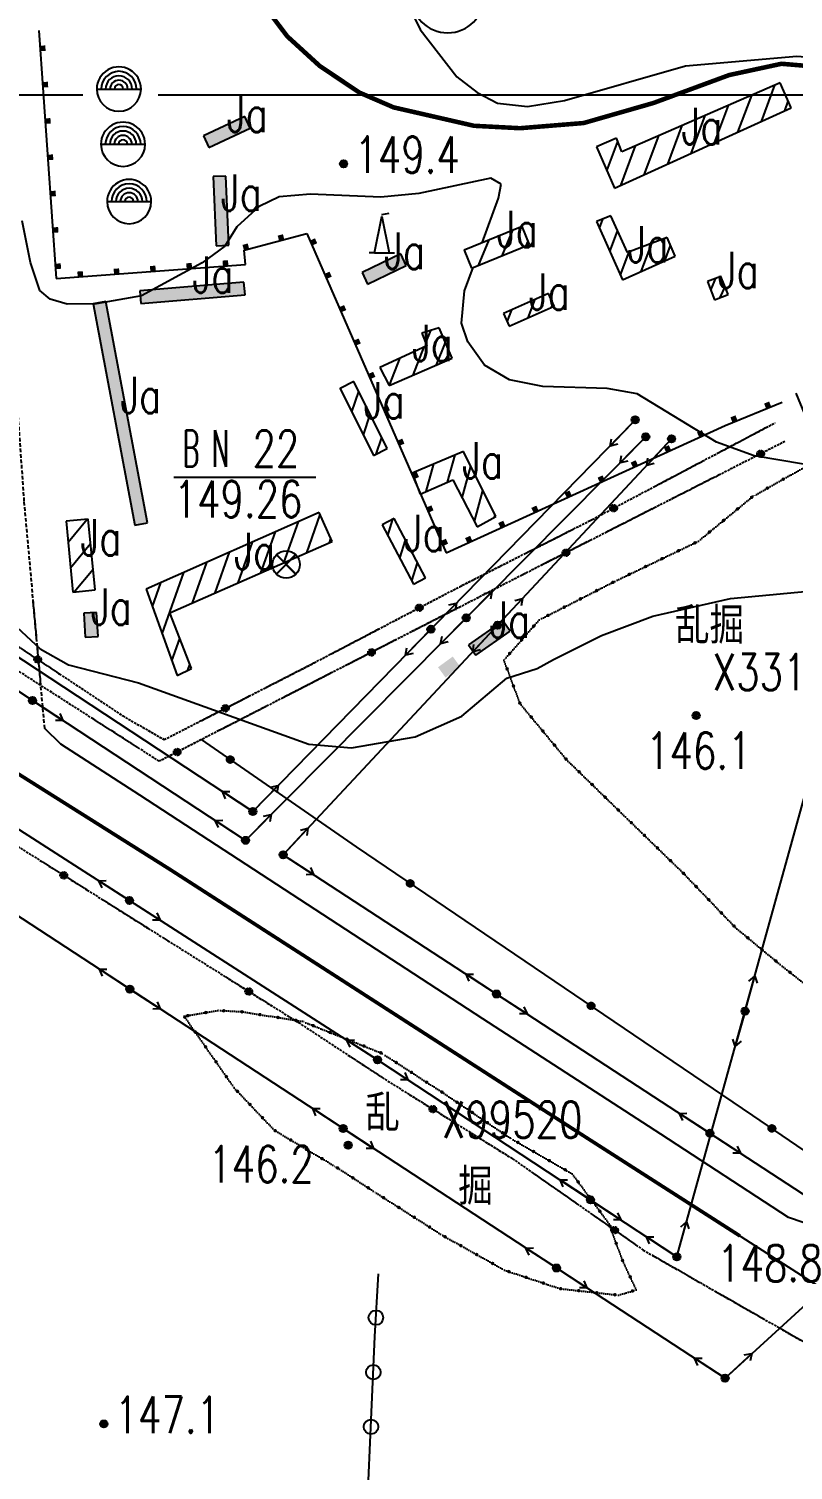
# Model space of a CAD drawing. Extents: x 408766 to 414302, y 5156573 to 5161925.
# Drawn here: x 410408 to 410828, y 5157245 to 5158036 of the extents above; entities that cross this region are included whole.
import ezdxf

# ---------------------------------------------------------------- set-up
doc = ezdxf.new("R2010")
doc.units = 0
doc.header["$LTSCALE"] = 1000
for name, pattern in [('0001', [0.5, 0.5, 0]), ('0004', [0.5, 0.5, 0]), ('4222', [0.5, 0.5, 0]), ('4350', [0.003, 0.002, -0.001]), ('5130', [1, 1, 0]), ('5310', [1, 1, 0]), ('5320', [0.0018, 0.0013, -0.0005]), ('5400', [1, 1, 0]), ('8111', [1, 1, 0]), ('8112', [1, 1, 0]), ('9315', [1, 1, 0]), ('9995', [0.001, 0, -0.001])]:
    doc.linetypes.add(name, pattern=pattern)
doc.layers.get('0').update_dxf_attribs({"linetype": 'CONTINUOUS'})
for name, color, linetype in [('0001', 1, 'CONTINUOUS'), ('0001ADD', 1, 'CONTINUOUS'), ('0001BAK', 1, 'CONTINUOUS'), ('0002', 2, 'CONTINUOUS'), ('0002ADD', 2, 'CONTINUOUS'), ('0003ADD', 3, 'CONTINUOUS'), ('0003BAK', 3, 'CONTINUOUS'), ('0005ADD', 5, 'CONTINUOUS'), ('0005BAK', 5, 'CONTINUOUS'), ('0006', 6, 'CONTINUOUS'), ('0007', 7, 'CONTINUOUS'), ('0010', 10, 'CONTINUOUS'), ('0010ADD', 10, 'CONTINUOUS'), ('0012', 12, 'CONTINUOUS'), ('0013', 13, 'CONTINUOUS'), ('0014', 151, 'CONTINUOUS'), ('0015', 15, 'CONTINUOUS'), ('0017', 85, 'CONTINUOUS')]:
    doc.layers.add(name, color=color, linetype=linetype)
doc.styles.add('CADSLDXJ', font='romanc', dxfattribs={"bigfont": 'cadsldxj'})
doc.styles.add('SIMPLEX', font='simplex.shx', dxfattribs={"width": 0.75, "height": 20})
doc.styles.add('XDX', font='simplex.shx', dxfattribs={"height": 20, "bigfont": 'xdx.shx'})

# ---------------------------------------------------------------- blocks, each defined once
blk = doc.blocks.new('8140')
for radius in [0.0002, 0.0001408438795997714, 8.315594389635764e-05, 3.012139848380626e-05]:
    blk.add_circle((0, 0), radius)
at = {"flags": 1}
blk.add_attdef('8140', (0, 0), '', height=1e-07, dxfattribs=at)
blk = doc.blocks.new('1740')
for p, q in [((0.0005231789321881345, 0.0005373210678118655), (-0.0005373210678118655, -0.0005231789321881345)), ((-0.0005373210678118655, 0.0005231789321881345), (0.0005231789321881345, -0.0005373210678118655)), ((0.00053025, 0.00053025), (-0.00053025, -0.00053025)), ((-0.00053025, 0.00053025), (0.00053025, -0.00053025)), ((0.00053025, 0.00053025), (-0.00053025, -0.00053025)), ((-0.0005231789321881345, 0.0005373210678118655), (0.0005373210678118655, -0.0005231789321881345)), ((0.0005373210678118655, 0.0005231789321881345), (-0.0005231789321881345, -0.0005373210678118655))]:
    blk.add_line(p, q)
blk.add_circle((0, 0), 0.00075)
at = {"color": 0, "flags": 1}
blk.add_attdef('1740', (0, 0), '', height=1e-08, dxfattribs=at)
blk = doc.blocks.new('3241')
blk.add_lwpolyline([(-0.001, 0), (0.001, 0)])
for radius, start, end in [(0.001, 359.9998770684631, 180.0000695068902), (0.0008, 0, 180), (0.0006, 0, 180), (0.0004, 0, 180), (0.0002, 0, 180), (0.001, 180.0000915167294, 359.9998163741554)]:
    blk.add_arc((0, 0), radius, start, end)
at = {"flags": 1}
blk.add_attdef('3241', (0, 0), '', height=1e-11, dxfattribs=at)
blk = doc.blocks.new('5131')
for points in [[(-0.00163791951807736, -0.0002329556220974419), (-0.002, 2.449212707644754e-19), (-0.001658335508446954, 0.000229056233596203)], [(0, 0), (-0.002, 2.449212707644754e-19)]]:
    blk.add_lwpolyline(points)
at = {"flags": 1}
blk.add_attdef('5131', (0, 0), '', height=1e-10, dxfattribs=at)
blk = doc.blocks.new('5130')
blk.add_hatch(color=256).paths.add_polyline_path([(0.0002, 0, 1), (-0.0002, 0, 1)])
for points in [[(0, 0), (0.002, 0)], [(0.00163791951807736, 0.0002329556220974421), (0.002, 0), (0.001658335508446954, -0.0002290562335962028)]]:
    blk.add_lwpolyline(points)
blk.add_circle((0, 0), 0.0002)
at = {"flags": 1}
blk.add_attdef('5130', (0, 0), '', height=1e-06, dxfattribs=at)
blk = doc.blocks.new('9315')
blk.add_circle((0, 0), 0.0004)
at = {"flags": 1}
blk.add_attdef('9315', (0, 0), '', height=1e-08, dxfattribs=at)
blk = doc.blocks.new('2111')
h = blk.add_hatch(color=256)
h.paths.add_polyline_path([(0.0005, 0.0003499999999999999), (-0.0005, 0.00035), (-0.0005, -0.00035), (0.0005, -0.00035)])
h.paths.add_polyline_path([(-1.071428571428571e-09, -2.5e-09), (3.392857142857143e-08, -2.5e-09), (3.392857142857143e-08, 1.25e-08), (-1.071428571428571e-09, 1.25e-08)], flags=24)
blk.add_line((0.0005, -0.00035), (0.0005, -0.00035))
at = {"style": 'CADSLDXJ', "flags": 1}
blk.add_attdef('2111', (0, 0), '', height=1e-08, dxfattribs=at)
blk = doc.blocks.new('3282')
for points in [[(-0.0004, 0), (0, 0.002), (0.0004, 0)], [(0, 0.0021), (0.0004019028391060703, 0.002171328511261677)], [(-0.0004, 0), (-0.0007, 0)], [(-0.0004, 0), (0.0004, 0)], [(0.0004, 0), (0.0007, 0)]]:
    blk.add_lwpolyline(points)
at = {"flags": 1}
blk.add_attdef('3282', (0, 0), '', height=1e-06, dxfattribs=at)
blk = doc.blocks.new('9100')
blk.add_hatch(color=256).paths.add_polyline_path([(0.0001, 0, 1), (-0.0001, 0, 1)])

msp = doc.modelspace()

# ---------------------------------------------------------------- hatches: boundary and pattern name
at = {"layer": '0001ADD', "linetype": '0001'}
h = msp.add_hatch(dxfattribs=at)
h.set_pattern_fill('U', color=256, scale=10, angle=69.49377691296871, style=0, pattern_type=0)
h.set_pattern_definition([(69.49377691296871, (0, 0), (-9.366341465237843, 3.503091143057259), [])])
h.paths.add_polyline_path([(410729.98512479, 5157948.628676647), (410827.083213618, 5157992.866088422), (410820.9506922977, 5158006.477601599), (410734.0734793756, 5157968.705656769), (410731.0072081573, 5157976.191980543), (410720.1049785335, 5157971.427961825)])
for points in [[(410507.1478285588, 5157971.0891127), (410529.761056169, 5157981.697770403), (410526.7880586838, 5157988.03506367), (410504.1748310736, 5157977.426405967)], [(410518.1118228222, 5157917.36134702), (410516.3986934395, 5157955.347215177), (410509.4057993619, 5157955.031886111), (410511.1189287446, 5157917.046017954)], [(410594.2991709, 5157896.020982124), (410615.5418992274, 5157906.287425452), (410612.4959690112, 5157912.589989146), (410591.2532406838, 5157902.323545818)], [(410469.7752804425, 5157885.351749935), (410526.9935991097, 5157890.142763278), (410526.4095620735, 5157897.118356495), (410469.1912434063, 5157892.327343153)], [(410473.3483806792, 5157764.895134977), (410450.5148908619, 5157886.528122438), (410443.6350572866, 5157885.236654291), (410466.4685471039, 5157763.60366683)], [(410446.2243494648, 5157702.431230691), (410445.4563352063, 5157715.727766224), (410438.4679804707, 5157715.32415987), (410439.2359947292, 5157702.027624337)], [(410653.8309290144, 5157692.170900496), (410672.6722481549, 5157705.433662484), (410668.64300646, 5157711.157752925), (410649.8016873195, 5157697.894990936)]]:
    msp.add_hatch(color=256, dxfattribs=at).paths.add_polyline_path(points)
h = msp.add_hatch(dxfattribs=at)
h.set_pattern_fill('U', color=256, scale=10, angle=69.06192093745098, style=0, pattern_type=0)
h.set_pattern_definition([(69.06192093745098, (0, 0), (-9.339671781552127, 3.573587974694189), [])])
h.paths.add_polyline_path([(410734.3647973132, 5157898.392272317), (410763.3238823647, 5157911.323206203), (410758.894840362, 5157921.531835034), (410737.0903599982, 5157913.36493197), (410727.8915885758, 5157933.44191209), (410720.055609054, 5157930.379317389)])
h = msp.add_hatch(dxfattribs=at)
h.set_pattern_fill('U', color=256, scale=10, angle=67.12630919859134, style=0, pattern_type=0)
h.set_pattern_definition([(67.12630919859134, (0, 0), (-9.213639872120384, 3.887009172470973), [])])
h.paths.add_polyline_path([(410651.4041593721, 5157904.762785968), (410683.3317269082, 5157917.744307541), (410679.2902825304, 5157927.684269308), (410647.3627149944, 5157914.702747735)])
h = msp.add_hatch(dxfattribs=at)
h.set_pattern_fill('U', color=256, scale=10, angle=68.8766841310118, style=0, pattern_type=0)
h.set_pattern_definition([(68.8766841310118, (0, 0), (-9.328069609548535, 3.603764331836509), [])])
h.paths.add_polyline_path([(410672.0299381355, 5157872.87336944), (410696.8938903282, 5157883.879453393), (410693.7752455677, 5157890.924934787), (410668.911293375, 5157879.918850834)])
h = msp.add_hatch(dxfattribs=at)
h.set_pattern_fill('U', color=256, scale=10, angle=68.3091214707369, style=0, pattern_type=0)
h.set_pattern_definition([(68.3091214707369, (0, 0), (-9.291914233313056, 3.695988349650773), [])])
h.paths.add_polyline_path([(410606.1164462988, 5157840.409548445), (410640.8673441373, 5157855.382208098), (410633.7127605658, 5157872.056303872), (410624.1733017264, 5157868.993721275), (410626.8988432953, 5157862.187964686), (410601.006029462, 5157850.277887629)])
h = msp.add_hatch(dxfattribs=at)
h.set_pattern_fill('U', color=256, scale=10, angle=71.537695923635, style=0, pattern_type=0)
h.set_pattern_definition([(71.537695923635, (0, 0), (-9.485322103865451, 3.166806685909558), [])])
h.paths.add_polyline_path([(410597.6406273432, 5157801.971441632), (410605.1296901936, 5157805.711504584), (410586.769265837, 5157842.476807786), (410579.2802029866, 5157838.736744834)])
h = msp.add_hatch(dxfattribs=at)
h.set_pattern_fill('U', color=256, scale=10, angle=74.50941979643734, style=0, pattern_type=0)
h.set_pattern_definition([(74.50941979643734, (0, 0), (-9.636743759013163, 2.670799453931515), [])])
h.paths.add_polyline_path([(410654.5033717314, 5157762.64233061), (410664.7242265212, 5157768.427230368), (410647.0080796267, 5157804.157449433), (410618.7303905255, 5157792.247372377), (410623.1594325282, 5157780.677584965), (410641.2162668396, 5157788.50421049)])
h = msp.add_hatch(dxfattribs=at)
h.set_pattern_fill('U', color=256, scale=10, angle=50.43387346330505, style=0, pattern_type=0)
h.set_pattern_definition([(50.43387346330505, (0, 0), (-7.708899553689564, 6.369683482805471), [])])
h.paths.add_polyline_path([(410432.3837911701, 5157726.867031732), (410444.5858022041, 5157728.027740089), (410440.8808308094, 5157766.979071643), (410428.6788197755, 5157765.818363286)])
h = msp.add_hatch(dxfattribs=at)
h.set_pattern_fill('U', color=256, scale=10, angle=70.5332373316993, style=0, pattern_type=0)
h.set_pattern_definition([(70.5332373316993, (0, 0), (-9.42834974124233, 3.332599759469425), [])])
h.paths.add_polyline_path([(410489.7447069693, 5157681.139601383), (410497.5807076072, 5157684.88276327), (410485.6563734999, 5157715.508661867), (410574.9184828061, 5157754.641753173), (410567.7638781185, 5157770.635281762), (410472.7099560252, 5157728.439595754)])
h = msp.add_hatch(dxfattribs=at)
h.set_pattern_fill('U', color=256, scale=10, angle=72.86897115590034, style=0, pattern_type=0)
h.set_pattern_definition([(72.86897115590034, (0, 0), (-9.556336354943223, 2.945578970455634), [])])
h.paths.add_polyline_path([(410619.5952855247, 5157731.254360428), (410626.089040243, 5157734.688125174), (410608.8572097241, 5157767.276552824), (410602.3634550057, 5157763.842788079)])
at = {"layer": '0005ADD', "linetype": '5320'}
h = msp.add_hatch(color=256, dxfattribs=at)
edge = h.paths.add_edge_path()
edge.add_arc((410810.2506536295, 5157802.812094644), 1.9, 0, 360)
h = msp.add_hatch(color=256, dxfattribs=at)
edge = h.paths.add_edge_path()
edge.add_arc((410729.5019572886, 5157772.966151627), 1.9, 0, 360)
h = msp.add_hatch(color=256, dxfattribs=at)
edge = h.paths.add_edge_path()
edge.add_arc((410703.2732329936, 5157748.444535621), 1.9, 0, 360)
h = msp.add_hatch(color=256, dxfattribs=at)
edge = h.paths.add_edge_path()
edge.add_arc((410622.7071718039, 5157718.247161247), 1.9, 0, 360)
h = msp.add_hatch(color=256, dxfattribs=at)
edge = h.paths.add_edge_path()
edge.add_arc((410596.4553364326, 5157693.764544808), 1.9, 0, 360)
h = msp.add_hatch(color=256, dxfattribs=at)
edge = h.paths.add_edge_path()
edge.add_arc((410413.0738161021, 5157689.801825506), 1.9, 0, 360)
h = msp.add_hatch(color=256, dxfattribs=at)
edge = h.paths.add_edge_path()
edge.add_arc((410516.158838048, 5157663.046044153), 1.9, 0, 360)
h = msp.add_hatch(color=256, dxfattribs=at)
edge = h.paths.add_edge_path()
edge.add_arc((410489.6835607191, 5157638.994225191), 1.9, 0, 360)
at = {"layer": '0005ADD', "linetype": '5310'}
h = msp.add_hatch(color=256, dxfattribs=at)
edge = h.paths.add_edge_path()
edge.add_arc((410518.8631338167, 5157634.873041273), 1.9, 0, 360)
at = {"layer": '0005ADD', "linetype": '5320'}
h = msp.add_hatch(color=256, dxfattribs=at)
edge = h.paths.add_edge_path()
edge.add_arc((410427.3864325101, 5157571.299813331), 1.9, 0, 360)
at = {"layer": '0005ADD', "linetype": '5310'}
h = msp.add_hatch(color=256, dxfattribs=at)
edge = h.paths.add_edge_path()
edge.add_arc((410617.7277382137, 5157566.862494772), 1.9, 0, 360)
at = {"layer": '0005ADD', "linetype": '5320'}
h = msp.add_hatch(color=256, dxfattribs=at)
edge = h.paths.add_edge_path()
edge.add_arc((410529.0374894024, 5157507.526363383), 1.9, 0, 360)
at = {"layer": '0005ADD', "linetype": '5310'}
h = msp.add_hatch(color=256, dxfattribs=at)
edge = h.paths.add_edge_path()
edge.add_arc((410717.1097772333, 5157499.607678437), 1.9, 0, 360)
at = {"layer": '0005ADD', "linetype": '5320'}
h = msp.add_hatch(color=256, dxfattribs=at)
edge = h.paths.add_edge_path()
edge.add_arc((410630.1484656942, 5157442.914084898), 1.9, 0, 360)
at = {"layer": '0005ADD', "linetype": '5310'}
h = msp.add_hatch(color=256, dxfattribs=at)
edge = h.paths.add_edge_path()
edge.add_arc((410816.4585635814, 5157432.303971766), 1.9, 0, 360)
at = {"layer": '0005ADD', "linetype": '5320'}
h = msp.add_hatch(color=256, dxfattribs=at)
edge = h.paths.add_edge_path()
edge.add_arc((410730.0247556298, 5157376.46788141), 1.9, 0, 360)

# ---------------------------------------------------------------- linework, layer by layer
at = {"layer": '0001', "linetype": '0001'}
for points in [[(410729.98512479, 5157948.628676647), (410827.083213618, 5157992.866088422), (410820.9506922977, 5158006.477601599), (410734.0734793756, 5157968.705656769), (410731.0072081573, 5157976.191980543), (410720.1049785335, 5157971.427961825)], [(410507.1478285588, 5157971.0891127), (410529.761056169, 5157981.697770403), (410526.7880586838, 5157988.03506367), (410504.1748310736, 5157977.426405967)], [(410518.1118228222, 5157917.36134702), (410516.3986934395, 5157955.347215177), (410509.4057993619, 5157955.031886111), (410511.1189287446, 5157917.046017954)], [(410734.3647973132, 5157898.392272317), (410763.3238823647, 5157911.323206203), (410758.894840362, 5157921.531835034), (410737.0903599982, 5157913.36493197), (410727.8915885758, 5157933.44191209), (410720.055609054, 5157930.379317389)], [(410651.4041593721, 5157904.762785968), (410683.3317269082, 5157917.744307541), (410679.2902825304, 5157927.684269308), (410647.3627149944, 5157914.702747735)], [(410594.2991709, 5157896.020982124), (410615.5418992274, 5157906.287425452), (410612.4959690112, 5157912.589989146), (410591.2532406838, 5157902.323545818)], [(410784.9848998358, 5157887.393088334), (410792.3443097334, 5157890.243333388), (410788.4650358817, 5157900.259911676), (410781.1056259841, 5157897.409666622)], [(410469.7752804425, 5157885.351749935), (410526.9935991097, 5157890.142763278), (410526.4095620735, 5157897.118356495), (410469.1912434063, 5157892.327343153)], [(410473.3483806792, 5157764.895134977), (410450.5148908619, 5157886.528122438), (410443.6350572866, 5157885.236654291), (410466.4685471039, 5157763.60366683)], [(410672.0299381355, 5157872.87336944), (410696.8938903282, 5157883.879453393), (410693.7752455677, 5157890.924934787), (410668.911293375, 5157879.918850834)], [(410606.1164462988, 5157840.409548445), (410640.8673441373, 5157855.382208098), (410633.7127605658, 5157872.056303872), (410624.1733017264, 5157868.993721275), (410626.8988432953, 5157862.187964686), (410601.006029462, 5157850.277887629)], [(410597.6406273432, 5157801.971441632), (410605.1296901936, 5157805.711504584), (410586.769265837, 5157842.476807786), (410579.2802029866, 5157838.736744834)], [(410654.5033717314, 5157762.64233061), (410664.7242265212, 5157768.427230368), (410647.0080796267, 5157804.157449433), (410618.7303905255, 5157792.247372377), (410623.1594325282, 5157780.677584965), (410641.2162668396, 5157788.50421049)], [(410432.3837911701, 5157726.867031732), (410444.5858022041, 5157728.027740089), (410440.8808308094, 5157766.979071643), (410428.6788197755, 5157765.818363286)], [(410489.7447069693, 5157681.139601383), (410497.5807076072, 5157684.88276327), (410485.6563734999, 5157715.508661867), (410574.9184828061, 5157754.641753173), (410567.7638781185, 5157770.635281762), (410472.7099560252, 5157728.439595754)], [(410619.5952855247, 5157731.254360428), (410626.089040243, 5157734.688125174), (410608.8572097241, 5157767.276552824), (410602.3634550057, 5157763.842788079)], [(410446.2243494648, 5157702.431230691), (410445.4563352063, 5157715.727766224), (410438.4679804707, 5157715.32415987), (410439.2359947292, 5157702.027624337)], [(410653.8309290144, 5157692.170900496), (410672.6722481549, 5157705.433662484), (410668.64300646, 5157711.157752925), (410649.8016873195, 5157697.894990936)]]:
    msp.add_lwpolyline(points, close=True, dxfattribs=at)
at = {"layer": '0001ADD', "linetype": '0001'}
for p, q in [((410782.897005324, 5157892.784189771), (410785.7310621787, 5157899.20106387)), ((410788.0614364821, 5157888.584608236), (410790.685601163, 5157894.526244285))]:
    msp.add_line(p, q, dxfattribs=at)
at = {"layer": '0001BAK', "linetype": '9995'}
for points in [[(410840.4958246741, 5157798.919105337), (410806.0556862745, 5157779.514939737), (410776.0308976006, 5157754.818158428), (410730.1113972999, 5157732.767488848), (410688.6065624928, 5157711.598987262), (410669.1784763141, 5157689.548709932), (410678.0091757654, 5157665.734096616), (410703.6186147137, 5157634.863316105), (410737.1760937074, 5157602.228199608), (410767.2001981492, 5157573.121755082), (410796.410066395, 5157542.632632844), (410822.0195053432, 5157521.464131257), (410834.3828951144, 5157511.761852332)], [(410493.6024721458, 5157493.891763222), (410521.0472417296, 5157454.5615521), (410543.1223933511, 5157431.320963736), (410577.1300317487, 5157411.059948528), (410599.2051833702, 5157396.758042245), (410635.5993452093, 5157373.517466344), (410669.6070053455, 5157354.448270429), (410700.0348911887, 5157344.317756593), (410732.252685917, 5157340.742286254), (410741.9034073332, 5157343.634799625), (410734.1472659293, 5157360.320344493), (410726.9877608205, 5157379.985462517), (410706.7024963455, 5157407.397430866), (410672.6948362094, 5157427.062536428), (410634.5108089623, 5157452.686763376), (410602.293014234, 5157473.543700692), (410558.5087882048, 5157491.131472056), (410524.5011280687, 5157496.494683797), (410511.971983259, 5157497.090605904), (410493.6024721458, 5157493.891763222)]]:
    msp.add_lwpolyline(points, dxfattribs=at)
at = {"layer": '0002', "linetype": '5130'}
for points in [[(410747.1244005088, 5157812.139166947), (410527.3175836789, 5157590.521574068), (410006.4482061756, 5157931.925298363), (409837.0163548765, 5158043.115808488), (409546.7016016698, 5158234.465175502), (409509.190151742, 5158248.684176694), (409501.8279334009, 5158237.371237693), (409132.163313641, 5158381.347482745), (408936.5311716915, 5158455.289823901)], [(410314.197361902, 5157653.308073844), (410599.7989266854, 5157470.045046033), (410764.2325299564, 5157361.822843106), (410836.4228295347, 5157621.830460892), (410853.6060478911, 5157860.818731928)], [(410286.1289024965, 5157767.660577541), (410531.2561405369, 5157606.350955967), (410741.3544429019, 5157821.266642882)], [(409994.9356785643, 5157815.206010579), (410790.7053823827, 5157295.122755815), (410871.4612021777, 5157368.871539216), (411076.4936427109, 5157414.534569832), (411083.1517441608, 5157506.854105899)], [(410761.3325903846, 5157811.003855327), (410547.9219295845, 5157582.631626174), (411066.3263383916, 5157244.417601317), (411837.9064965332, 5157015.861179241), (412114.5358099418, 5156936.478342352)]]:
    msp.add_lwpolyline(points, dxfattribs=at)
at = {"layer": '0003ADD', "linetype": '4350'}
for points in [[(410410.2190724296, 5157726.709229872), (410408.4232516122, 5157746.628442396)], [(410412.4638484513, 5157701.810214216), (410410.6680276339, 5157721.729426741)], [(410414.708624473, 5157676.911198561), (410412.9128036557, 5157696.830411086)], [(410416.9534004947, 5157652.012182905), (410415.1575796774, 5157671.93139543)]]:
    msp.add_lwpolyline(points, dxfattribs=at)
at = {"layer": '0003ADD', "linetype": '4222', "const_width": 2}
msp.add_lwpolyline([(410342.2292069861, 5157664.918460381), (410485.8207211001, 5157574.503071222), (410713.2892056946, 5157428.055734641), (410798.8640418546, 5157373.266178222)], dxfattribs=at)
at = {"layer": '0003BAK', "linetype": '4350'}
msp.add_lwpolyline([(410416.9534004947, 5157652.012182905), (410405.7078228231, 5157776.747930165), (410399.7824294856, 5157860.610268054), (410393.2718452228, 5157925.047213126), (410389.1287365482, 5157988.301829931), (410382.5333077309, 5158073.226945003), (410377.7983354383, 5158127.614093746), (410373.0547900025, 5158210.782306611), (410370.6872932981, 5158263.395969004), (410365.9437267463, 5158316.371613585), (410359.4331424835, 5158399.134664968), (410349.9117168072, 5158533.232705086), (410338.6699611526, 5158707.460216599), (410326.2320619857, 5158871.608031906), (410314.9626864513, 5159025.171339411), (410314.3546056561, 5159046.323722453), (410317.9058295966, 5159048.688378989), (410387.1548864801, 5159055.782360701), (410500.52266825, 5159063.924169659), (410608.8352729427, 5159072.791637721), (410719.8212835137, 5159081.111102785), (410826.9501398543, 5159089.387412766), (410890.0526543165, 5159094.739430103)], dxfattribs=at)
at = {"layer": '0003BAK', "linetype": '4222'}
msp.add_lwpolyline([(409501.4698321273, 5158221.438346902), (409519.8683897862, 5158209.829963272), (409588.6249939948, 5158164.048123044), (409702.1066968646, 5158087.033080542), (409853.3595141508, 5157984.873694628), (409989.5185256377, 5157895.332639928), (410141.4813813148, 5157796.752714115), (410290.7431631126, 5157697.337720822), (410485.8207211001, 5157574.503071222), (410713.2892056946, 5157428.055734641), (410903.0451357393, 5157306.563907119), (411069.8089978807, 5157199.20528197), (411111.5987831913, 5157174.291736102), (411151.3682530811, 5157155.441871179), (411192.4845999181, 5157138.610435694), (411285.2361097587, 5157107.272325444), (411416.6737319427, 5157066.207147766), (411651.6671594875, 5156997.979197239), (411813.8340720441, 5156954.089896877), (411865.7544701642, 5156940.123091547)], dxfattribs=at)
at = {"layer": '0005ADD', "linetype": '5320'}
for points in [[(410786.9627630326, 5157803.351276327), (410813.4831349151, 5157817.375180035)], [(410823.622831209, 5157809.608039522), (410796.87847605, 5157796.016149766)], [(410751.6022671892, 5157784.65273805), (410778.1226390717, 5157798.676641758)], [(410787.963690997, 5157791.485519848), (410761.219335838, 5157777.893630092)], [(410716.2278409657, 5157765.981114961), (410717.760920718, 5157766.757522011), (410742.7621432284, 5157779.97810348)], [(410752.304550785, 5157773.363000173), (410725.560195626, 5157759.771110417)], [(410680.5430944827, 5157747.909068358), (410707.306654345, 5157761.463103311)], [(410716.6454105731, 5157755.240480499), (410689.9010554141, 5157741.648590744)], [(410644.8583479998, 5157729.837021754), (410671.621907862, 5157743.391056707)], [(410680.9862703611, 5157737.117960825), (410679.2809590093, 5157736.251295551), (410654.2900482771, 5157723.431801268)], [(410609.416902124, 5157711.292397995), (410635.9974414813, 5157725.201924496)], [(410645.392400301, 5157718.867607966), (410618.6994563726, 5157705.175028062)], [(410573.9761829808, 5157692.746362661), (410600.5567223382, 5157706.655889162)], [(410400.5654828701, 5157698.080810938), (410425.5821493322, 5157681.522840074)], [(410609.8018083965, 5157700.610834761), (410583.1088644682, 5157686.918254856)], [(410538.412700105, 5157674.437515677), (410564.8308284767, 5157687.960622646), (410565.1160031951, 5157688.109853827)], [(410434.4269215995, 5157663.066731276), (410409.167299126, 5157679.251646244)], [(410574.2112164921, 5157682.354061554), (410547.5182725638, 5157668.661481651)], [(410433.9210381528, 5157676.003516453), (410458.9377046148, 5157659.44554559)], [(410502.8065208119, 5157656.211161238), (410529.5111552817, 5157669.880927067)], [(410538.6206245876, 5157664.097288349), (410511.9276806593, 5157650.404708444)], [(410468.1064182308, 5157641.486844653), (410442.8467957573, 5157657.67175962)], [(410467.582580155, 5157654.422904925), (410482.5673179924, 5157645.850968387), (410493.9049759887, 5157651.654572628)], [(410503.0300326832, 5157645.840515142), (410479.8606542313, 5157633.955405481), (410476.5262923886, 5157636.091872998)], [(410414.6858287355, 5157579.280707001), (410440.0870362848, 5157563.318919662)], [(410448.5541054679, 5157557.998323883), (410473.9553130172, 5157542.036536545)], [(410482.4223822003, 5157536.715940765), (410484.4966552878, 5157535.412494626), (410507.8478247556, 5157520.792791395)], [(410516.3236906142, 5157515.48622019), (410541.7512881901, 5157499.566506577)], [(410550.2271540487, 5157494.259935373), (410556.3746686252, 5157490.411098643), (410575.3913436796, 5157477.929362423)], [(410583.7514107417, 5157472.442170179), (410602.3298410123, 5157460.248079184), (410608.930480759, 5157456.13517091)], [(410617.4176747329, 5157450.846736506), (410642.8792566547, 5157434.981433292)], [(410651.3664506287, 5157429.692998888), (410673.8886209065, 5157415.65926518), (410676.7283744306, 5157413.676694226)], [(410684.9278176919, 5157407.952261486), (410709.5261474759, 5157390.778963263)], [(410717.7255907373, 5157385.054530523), (410742.3239205214, 5157367.8812323)], [(410750.8032780188, 5157362.598907894), (410776.8471945407, 5157347.708830251)], [(410785.528500048, 5157342.745471036), (410811.5724165699, 5157327.855393394)], [(410820.2537220772, 5157322.89203418), (410840.9531655462, 5157311.05754991), (410846.191276343, 5157307.823011558)]]:
    msp.add_lwpolyline(points, dxfattribs=at)
at = {"layer": '0005ADD', "linetype": '5310'}
msp.add_lwpolyline([(412041.1082140479, 5156937.554086905), (411953.2862616926, 5156965.183585058), (411784.9396238825, 5157011.636272135), (411482.4278423155, 5157100.884197203), (411263.7681949753, 5157167.780493859), (411163.5460881608, 5157195.259544308), (411042.0842486902, 5157278.071416239), (410806.0316405531, 5157439.431577757), (410588.1433167169, 5157586.883163031), (410503.0300326832, 5157645.840515142)], dxfattribs=at)
at = {"layer": '0005ADD', "linetype": '5320'}
for centre in [(410810.2506536295, 5157802.812094644), (410729.5019572886, 5157772.966151627), (410703.2732329936, 5157748.444535621), (410622.7071718039, 5157718.247161247), (410596.4553364326, 5157693.764544808), (410413.0738161021, 5157689.801825506), (410516.158838048, 5157663.046044153), (410489.6835607191, 5157638.994225191), (410427.3864325101, 5157571.299813331), (410529.0374894024, 5157507.526363383), (410630.1484656942, 5157442.914084898), (410730.0247556298, 5157376.46788141)]:
    msp.add_circle(centre, 1.9, dxfattribs=at)
at = {"layer": '0005ADD', "linetype": '5310'}
for centre in [(410518.8631338167, 5157634.873041273), (410617.7277382137, 5157566.862494772), (410717.1097772333, 5157499.607678437), (410816.4585635814, 5157432.303971766)]:
    msp.add_circle(centre, 1.9, dxfattribs=at)
at = {"layer": '0005BAK', "linetype": '5320'}
for points in [[(410823.622831209, 5157809.608039522), (410679.2809590093, 5157736.251295551), (410479.8606542313, 5157633.955405481), (410381.9841408996, 5157696.669052418), (410219.6774161901, 5157803.962022873), (410041.5342167765, 5157921.071715884), (409878.1906063023, 5158028.965722274), (409703.0757324463, 5158144.873367626), (409613.5357561684, 5158205.459244942), (409583.9881227291, 5158220.215390754), (409527.9707620487, 5158241.734779646), (409462.1041691058, 5158270.017411618), (409290.5538856917, 5158340.361289103), (409185.2904692792, 5158387.089106366), (409033.4207439238, 5158453.243091179), (408962.6295559657, 5158483.370230787), (408947.3130233515, 5158489.640797946)], [(410342.3940416194, 5157736.583184178), (410459.7991614384, 5157658.875366624), (410482.5673179924, 5157645.850968387), (410564.8308284767, 5157687.960622646), (410644.7520760153, 5157729.783201776), (410717.760920718, 5157766.757522011), (410818.1967284366, 5157819.867716036)], [(410313.8059878438, 5157644.26165075), (410385.3647677381, 5157597.705679092), (410484.4966552878, 5157535.412494626), (410556.3746686252, 5157490.411098643), (410602.3298410123, 5157460.248079184), (410673.8886209065, 5157415.65926518), (410745.760299409, 5157365.482127972), (410840.9531655462, 5157311.05754991), (410969.9130874408, 5157231.424676633), (411031.624345478, 5157192.081608301), (411123.534690252, 5157133.722714933), (411157.3366298332, 5157111.041528214), (411192.7877803137, 5157092.025703178), (411225.6129094805, 5157074.321320612), (411253.1860171359, 5157056.616950152), (411265.6595603068, 5157043.502585971), (411266.3160603562, 5157025.798203405), (411265.6595603068, 5156990.389438274), (411267.7376739726, 5156948.884284161)]]:
    msp.add_lwpolyline(points, dxfattribs=at)
at = {"layer": '0005BAK', "linetype": '9315'}
msp.add_lwpolyline([(410579.2779262206, 5156958.970503305), (410586.804364466, 5157000.316536164), (410590.6483000077, 5157141.412127866), (410598.3268800002, 5157317.940695126), (410600.248847771, 5157352.494723266)], dxfattribs=at)
at = {"layer": '0006', "linetype": '0004'}
msp.add_lwpolyline([(410829.5964221619, 5157836.143560514), (410840.3787577311, 5157809.887192567), (410841.0521962047, 5157800.462260106), (410840.3787577311, 5157719.670530509), (410841.696354745, 5157548.829991615), (410841.0229162714, 5157416.406753113), (410841.696354745, 5157391.497403563), (410840.3494777968, 5157385.437918936), (410838.3291623751, 5157382.072471102), (410833.607773073, 5157380.725452705), (410825.5191914001, 5157383.419489499), (410755.4157102425, 5157429.201329727), (410657.6792916972, 5157492.486016479), (410469.20435875, 5157615.35843295), (410425.7675771704, 5157643.440199659), (410416.9534004947, 5157652.012182905)], dxfattribs=at)
at = {"layer": '0007', "linetype": '8111'}
msp.add_lwpolyline([(410596.3415726027, 5158091.012080369), (410623.164384, 5158035.844587), (410643.354699, 5158009.896109), (410654.525509, 5158001.335766001), (410665.767953, 5157995.312615), (410682.204082, 5157993.589706), (410702.584762, 5157996.836238), (410769.064046, 5158015.949993), (410830.08095, 5158021.24914), (410852.218966, 5158019.368873999), (410866.575214, 5158011.355706), (410881.367739, 5157996.348212), (410888.067687, 5157986.642054), (410911.358928, 5157935.854101), (410921.136784, 5157922.889456), (410932.92281, 5157913.678003), (410946.752886, 5157909.488236), (410968.944411, 5157909.511214), (410986.2732202907, 5157904.430254832)], dxfattribs=at)
at = {"layer": '0007', "linetype": '8112', "const_width": 2.5, "elevation": 150}
msp.add_lwpolyline([(410530.589046, 5158058.07749), (410550.14615, 5158032.145962), (410568.071123, 5158015.781567), (410589.850974, 5158001.21533), (410608.642171, 5157993.079535), (410652.738949, 5157982.976294001), (410678.062472, 5157981.643092), (410713.014455, 5157984.487788), (410751.367119, 5157995.490686), (410793.013049, 5158010.845943), (410821.719459, 5158017.036464), (410843.857465, 5158015.156215), (410853.252977, 5158011.088457), (410865.654808, 5158001.224946), (410883.854062, 5157972.158862), (410888.653381, 5157962.505155), (410890.219234, 5157928.185146)], dxfattribs=at)
at = {"layer": '0007', "linetype": '8112', "elevation": 149}
for points in [[(410657.2610641926, 5157918.727346024), (410666.199585, 5157943.24852), (410667.681624, 5157950.825046), (410662.069392, 5157954.153714), (410622.521629, 5157945.722408), (410601.543398, 5157943.761675), (410562.915797, 5157945.461522), (410545.756691, 5157944.030249), (410534.825492, 5157938.618461), (410522.466112, 5157927.532829), (410515.826443, 5157916.924272), (410503.520826, 5157907.741473), (410470.040272, 5157889.620199), (410445.189474, 5157885.226656), (410429.333372, 5157885.028849), (410419.902034, 5157887.828026), (410414.325548, 5157892.425404), (410409.053273, 5157907.806225), (410404.629246, 5157930.781457)], [(410898.132185, 5157849.257391), (410892.47223, 5157828.466440001), (410883.734339, 5157810.934021), (410875.88103, 5157802.263775), (410863.031278, 5157796.270167), (410852.930777, 5157797.817915), (410833.889248, 5157797.072915), (410806.755336, 5157801.628937), (410786.046248, 5157809.181848001), (410742.416437, 5157835.774675), (410726.01646, 5157838.76564), (410690.539044, 5157839.74316), (410672.256385, 5157843.420814), (410658.533791, 5157851.416319001), (410649.389165, 5157864.363983001), (410645.874611, 5157874.617388), (410647.643233, 5157892.34261), (410652.304040631, 5157905.128671279)]]:
    msp.add_lwpolyline(points, dxfattribs=at)
at = {"layer": '0007', "linetype": '8111', "elevation": 148}
msp.add_lwpolyline([(410399.035384, 5157710.020581), (410414.479547, 5157695.629602999), (410430.084731, 5157686.947555), (410468.478441, 5157677.003571), (410561.994372, 5157643.324994001), (410585.398435, 5157641.41143), (410620.438524, 5157647.429927), (410646.119309, 5157658.784148), (410670.80187, 5157679.687431), (410687.434464, 5157684.942654), (410696.446993, 5157689.772809), (410722.81529, 5157703.012048), (410751.012537, 5157713.661715), (410793.762822, 5157723.275821), (410855.429098, 5157729.195128)], dxfattribs=at)
at = {"layer": '0010', "linetype": '5400'}
msp.add_lwpolyline([(410413.6394372347, 5158035.394002004), (410423.3044102682, 5157899.039320166), (410527.2029654008, 5157906.882723517), (410526.5988966677, 5157914.726138972), (410561.0303921341, 5157923.776226277), (410637.4290491858, 5157748.441777764), (410790.8606280682, 5157818.429132512), (410822.0626669713, 5157831.231436404)], dxfattribs=at)
at = {"layer": '0010ADD', "linetype": '5400', "const_width": 3}
for points in [[(410414.3464745693, 5158025.419028409), (410417.3389679895, 5158025.631120676)], [(410415.7605492384, 5158005.46908122), (410418.7530426586, 5158005.681173488)], [(410417.1746239074, 5157985.519134032), (410420.1671173276, 5157985.731226299)], [(410418.5886985766, 5157965.569186843), (410421.5811919968, 5157965.78127911)], [(410420.0027732456, 5157945.619239654), (410422.9952666658, 5157945.831331922)], [(410421.4168479147, 5157925.669292466), (410424.4093413349, 5157925.881384733)], [(410547.1434562606, 5157920.126138462), (410546.3808484614, 5157923.027591433)], [(410527.8004686183, 5157915.041964088), (410527.037860819, 5157917.943417059)], [(410563.2838798101, 5157918.604485908), (410566.0341429148, 5157919.802840135)], [(410422.8309225838, 5157905.719345277), (410425.823416004, 5157905.931437545)], [(410476.4563871108, 5157903.051814784), (410476.2305756855, 5157906.043304246)], [(410496.3996406648, 5157904.557350463), (410496.1738292395, 5157907.548839925)], [(410516.3428942188, 5157906.062886142), (410516.1170827935, 5157909.054375604)], [(410436.5698800028, 5157900.040743426), (410436.3440685775, 5157903.032232888)], [(410456.5131335568, 5157901.546279105), (410456.2873221315, 5157904.537768567)], [(410571.2730239964, 5157900.269449088), (410574.0232871011, 5157901.467803315)], [(410579.2621681826, 5157881.934412268), (410582.0124312874, 5157883.132766495)], [(410587.251312369, 5157863.599375449), (410590.0015754737, 5157864.797729677)], [(410595.2404565552, 5157845.264338629), (410597.99071966, 5157846.462692857)], [(410603.2296007415, 5157826.92930181), (410605.9798638463, 5157828.127656038)], [(410814.67880604, 5157828.201812865), (410813.5400428075, 5157830.977280087)], [(410796.1757392585, 5157820.609940916), (410795.0369760261, 5157823.385408138)], [(410777.8912936188, 5157812.513209483), (410776.64628032, 5157815.24266765)], [(410611.2187449278, 5157808.594264991), (410613.9690080326, 5157809.792619218)], [(410759.6949583514, 5157804.213005699), (410758.4499450527, 5157806.942463866)], [(410741.4986230841, 5157795.912801917), (410740.2536097853, 5157798.642260084)], [(410619.2078891141, 5157790.259228171), (410621.9581522188, 5157791.457582398)], [(410723.3022878168, 5157787.612598133), (410722.057274518, 5157790.3420563)], [(410705.1059525494, 5157779.312394351), (410703.8609392507, 5157782.041852518)], [(410627.1970333004, 5157771.924191352), (410629.9472964052, 5157773.122545579)], [(410686.9096172821, 5157771.012190567), (410685.6646039833, 5157773.741648735)], [(410668.7132820148, 5157762.711986785), (410667.468268716, 5157765.441444952)], [(410650.5169467474, 5157754.411783001), (410649.2719334487, 5157757.141241169)], [(410635.1861774867, 5157753.589154532), (410637.9364405915, 5157754.78750876)]]:
    msp.add_lwpolyline(points, dxfattribs=at)
at = {"layer": '0012'}
for p, q in [((408849.6692379653, 5158000), (410437.9222442002, 5158000)), ((410479.3241291257, 5158000), (413803.8293218726, 5158000))]:
    msp.add_line(p, q, dxfattribs=at)
at = {"layer": '0013', "elevation": 149.26}
msp.add_lwpolyline([(410487.8388057755, 5157789.925283769), (410565.8388057755, 5157789.925283769)], dxfattribs=at)

# ---------------------------------------------------------------- block references
at = {"layer": '0001ADD', "linetype": '9995', "xscale": 10000, "yscale": 10000, "zscale": 10000}
for p in [(410822.6355301253, 5157788.856308578), (410813.9231913211, 5157783.947627231), (410797.5837593565, 5157772.546386898), (410805.3067859269, 5157778.898934465), (410789.8607327862, 5157766.19383933), (410782.1377062158, 5157759.841291763), (410765.1298884692, 5157749.583464042), (410774.1444059642, 5157753.912259987), (410747.1008534795, 5157740.925872152), (410756.1153709744, 5157745.254668097), (410729.084071866, 5157732.243527238), (410738.0863359845, 5157736.597076206), (410720.175807284, 5157727.700089978), (410702.35927812, 5157718.613215458), (410711.267542702, 5157723.156652718), (410693.4510135379, 5157714.069778197), (410678.9799443962, 5157700.673073261), (410685.590794273, 5157708.176183543), (410672.3690945194, 5157693.169962979), (410670.9772398279, 5157684.697807943), (410674.4540088584, 5157675.3216639), (410677.930777889, 5157665.945519858), (410684.2499355126, 5157658.211201454), (410690.6346649114, 5157650.514758736), (410697.0193943102, 5157642.818316018), (410703.4041237091, 5157635.121873301), (410710.5466836907, 5157628.125672368), (410717.7155875236, 5157621.153813373), (410724.8844913566, 5157614.181954379), (410732.0533951895, 5157607.210095385), (410739.2254492471, 5157600.241480788), (410746.4053899277, 5157593.280988577), (410753.5853306084, 5157586.320496365), (410760.7652712889, 5157579.360004155), (410767.9180278035, 5157572.372487886), (410774.8359858294, 5157565.151556038), (410781.7539438552, 5157557.930624191), (410788.6719018812, 5157550.709692342), (410795.589859907, 5157543.488760495), (410803.2039389457, 5157537.01688694), (410810.9116529853, 5157530.645768963), (410818.6193670249, 5157524.274650985), (410826.4160075215, 5157518.013937483), (410505.437386292, 5157495.95267972), (410515.3352456638, 5157496.930639486), (410525.3148271863, 5157496.366358571), (410535.192743893, 5157494.808551928), (410493.8885986172, 5157493.481724636), (410495.5856442481, 5157494.237110223), (410545.0706605997, 5157493.250745286), (410554.9485773064, 5157491.692938644), (410564.4436590875, 5157488.747482167), (410499.6111280442, 5157485.280952906), (410573.7230022577, 5157485.020044665), (410583.0023454279, 5157481.292607163), (410505.3336574713, 5157477.080181178), (410592.2816885982, 5157477.565169661), (410601.5610317684, 5157473.83773216), (410511.0561868983, 5157468.879409448), (410610.0253286969, 5157468.538007428), (410618.419826353, 5157463.103634502), (410516.7787163254, 5157460.678637719), (410626.8143240091, 5157457.669261576), (410522.7971029698, 5157452.719308591), (410635.2012618986, 5157452.223419826), (410529.6840388267, 5157445.468783472), (410643.5048436665, 5157446.651119599), (410651.8084254345, 5157441.078819372), (410536.5709746836, 5157438.218258353), (410660.1120072025, 5157435.506519144), (410543.5409235542, 5157431.071612496), (410552.1318117531, 5157425.953347169), (410668.4155889705, 5157429.934218917), (410676.8903871718, 5157424.636437359), (410560.7226999521, 5157420.835081843), (410569.3135881511, 5157415.716816517), (410685.547247139, 5157419.630563259), (410577.8865995675, 5157410.569788269), (410694.2041071061, 5157414.624689159), (410702.8609670734, 5157409.618815059), (410586.2791812143, 5157405.132456819), (410594.6717628611, 5157399.695125368), (410710.0113208047, 5157402.926136373), (410603.0806973175, 5157394.283217397), (410715.9598281477, 5157394.887774575), (410611.5088416904, 5157388.901174808), (410721.9083354907, 5157386.849412777), (410619.9369860634, 5157383.519132219), (410628.3651304363, 5157378.137089631), (410727.4875776941, 5157378.612608155), (410636.834949884, 5157372.824622804), (410730.9086177098, 5157369.215987209), (410645.5572854285, 5157367.933726911), (410654.279620973, 5157363.042831016), (410663.0019565175, 5157358.151935122), (410671.9101434834, 5157353.681474704), (410734.3720014635, 5157359.836877954), (410681.3981091368, 5157350.522597094), (410690.8860747903, 5157347.363719484), (410700.3901621263, 5157344.278329292), (410738.5872637255, 5157350.768715844), (410710.3291444608, 5157343.175319702), (410720.2681267953, 5157342.072310112), (410730.2071091298, 5157340.969300523), (410739.8601991236, 5157343.022409441)]:
    msp.add_blockref('9100', p, dxfattribs=at)
at = {"layer": '0002ADD', "linetype": '5130', "xscale": 10000, "yscale": 10000, "zscale": 10000}
for name, p, rotation in [('5130', (410741.3612526713, 5157821.480094711), 226.3186918156814), ('5130', (410747.1244005088, 5157812.139166947), 225.2350367063129), ('5130', (410761.3325903846, 5157811.003855327), 226.9396607417791), ('5131', (410648.5363698243, 5157712.738964706), 225.2350367063129), ('5130', (410629.1227303939, 5157706.461547763), 45.64940054094365), ('5131', (410665.7450377123, 5157708.714951852), 226.9396607417791), ('5130', (410648.5363698243, 5157712.738964706), 225.2350367063129), ('5130', (410665.7450377123, 5157708.714951852), 226.9396607417791), ('5131', (410629.1227303939, 5157706.461547763), 45.64940054094365), ('5130', (410410.2279157127, 5157667.267972391), 146.7571733828552), ('5131', (410410.2279157127, 5157667.267972391), 146.7571733828552), ('5131', (410531.2561405369, 5157606.350955967), 326.6524958790317), ('5130', (410531.2561405369, 5157606.350955967), 45.64940054094365), ('5130', (410527.3175836789, 5157590.521574068), 146.7571733828552), ('5131', (410527.3175836789, 5157590.521574068), 225.2350367063129), ('5131', (410547.9219295845, 5157582.631626174), 226.9396607417791), ('5130', (410547.9219295845, 5157582.631626174), 326.8790344673219), ('5131', (410463.4570013201, 5157557.532080913), 327.3127814600821), ('5130', (410463.4570013201, 5157557.532080913), 327.3127814600821), ('5131', (410463.7000907581, 5157508.840337142), 326.8329803415352), ('5130', (410463.7000907581, 5157508.840337142), 326.8329803415352), ('5131', (410665.174558653, 5157506.1344303), 326.8790344673219), ('5130', (410801.6862757046, 5157496.719903599), 74.48285403243477), ('5130', (410665.174558653, 5157506.1344303), 326.8790344673219), ('5131', (410801.6862757046, 5157496.719903599), 74.48285403243477), ('5131', (410599.7989266854, 5157470.045046033), 327.3127814600821), ('5130', (410599.7989266854, 5157470.045046033), 326.6490367926875), ('5131', (410580.8911938065, 5157432.248918783), 326.8329803415352), ('5131', (410782.4271877215, 5157429.637234426), 326.8790344673219), ('5130', (410580.8911938065, 5157432.248918783), 326.8329803415352), ('5130', (410782.4271877215, 5157429.637234426), 326.8790344673219), ('5131', (410716.7435355637, 5157393.077790305), 326.6490367926875), ('5130', (410716.7435355637, 5157393.077790305), 326.6490367926875), ('5130', (410764.2325299564, 5157361.822843106), 74.48285403243477), ('5131', (410764.2325299564, 5157361.822843106), 326.6490367926875), ('5131', (410698.082296855, 5157355.657500423), 326.8329803415352), ('5130', (410698.082296855, 5157355.657500423), 326.8329803415352), ('5131', (410790.7053823827, 5157295.122755815), 326.8329803415352), ('5130', (410790.7053823827, 5157295.122755815), 42.40332271675504)]:
    msp.add_blockref(name, p, dxfattribs=dict(at, rotation=rotation))
at = {"layer": '0005ADD', "linetype": '9315', "xscale": 10000, "yscale": 10000, "zscale": 10000}
for p in [(410598.9078739049, 5157328.386073055), (410597.4778048143, 5157298.420676295), (410596.1741076925, 5157268.449016783)]:
    msp.add_blockref('9315', p, dxfattribs=at)
at = {"layer": '0015', "linetype": '0001'}
for p, xscale, yscale, zscale in [((410638.3233872242, 5158054.035731781), 20000, 20000, 20000), ((410457.6948465028, 5158003.17239555), 12150, 12150, 12150), ((410459.9460145236, 5157972.817980567), 12150, 12150, 12150), ((410463.3227559967, 5157941.339330234), 12150, 12150, 12150)]:
    msp.add_blockref('3241', p, dxfattribs=dict(at, xscale=xscale, yscale=yscale, zscale=zscale))
at = {"layer": '0015', "xscale": 10000, "yscale": 10000, "zscale": 10000}
for name, p in [('8140', (410581.138235, 5157962.09849, 149.4)), ('1740', (410549.565561, 5157742.060173, 149.26)), ('8140', (410774.829709, 5157659.050748, 146.1)), ('8140', (410583.672213, 5157423.091289, 146.2)), ('8140', (410449.384797, 5157269.984130001, 147.1))]:
    msp.add_blockref(name, p, dxfattribs=at)
at = {"layer": '0015', "linetype": '5130', "xscale": 10000, "yscale": 10000, "zscale": 10000}
msp.add_blockref('3282', (410602.1115214879, 5157913.22667833), dxfattribs=at)
at = {"layer": '0015', "linetype": '0001', "xscale": 10000, "yscale": 10000, "zscale": 10000, "rotation": 35.99481053927818}
msp.add_blockref('2111', (410639.1312404203, 5157685.705009869), dxfattribs=at)

# ---------------------------------------------------------------- texts
at = {"layer": '0007', "style": 'SIMPLEX', "width": 0.75}
for s, p in [('149.4', (410587.138235, 5157957.09849, 149.4)), ('149.26', (410487.8388057755, 5157767.925283769, 149.26)), ('146.1', (410747.3603877216, 5157629.79815862, 146.1)), ('146.2', (410506.8645907584, 5157402.655063259, 146.2)), ('148.8', (410786.4212878249, 5157348.266837379, 148.8)), ('147.1', (410455.384797, 5157264.984130001, 147.1))]:
    msp.add_text(s, height=20, dxfattribs=at).set_placement(p)
at = {"layer": '0013', "linetype": '0001', "style": 'XDX'}
for s, p in [('乱掘', (410763.2071313587, 5157698.46901287)), ('乱', (410593.0196820774, 5157430.724578136)), ('掘', (410644.1214643242, 5157390.340727791))]:
    msp.add_text(s, height=20, dxfattribs=at).set_placement(p)
at = {"layer": '0014', "style": 'SIMPLEX'}
for s, width, p in [('B N ', 0.5, (410492.8069228615, 5157795.730227364)), ('22', 0.75, (410531.0918502895, 5157795.697554508, 149.26))]:
    msp.add_text(s, height=20, dxfattribs=dict(at, width=width)).set_placement(p)
at = {"layer": '0017', "linetype": '0001', "style": 'SIMPLEX', "width": 0.75}
for s, p in [('Ja', (410516.9679436208, 5157979.562088185)), ('Ja', (410766.7801893633, 5157972.789108301)), ('Ja', (410513.7588110921, 5157936.196616565)), ('Ja', (410665.3472209512, 5157916.223527638)), ('Ja', (410603.3975699558, 5157904.305485635)), ('Ja', (410737.0903599982, 5157907.920333962)), ('Ja', (410498.0924212562, 5157891.235053215)), ('Ja', (410786.7249678588, 5157893.826500005)), ('Ja', (410682.9025918516, 5157881.899152113)), ('Ja', (410618.7221763564, 5157853.680771977)), ('Ja', (410458.4917189829, 5157825.065894634)), ('Ja', (410592.20494659, 5157822.224124709)), ('Ja', (410646.3267047926, 5157789.184777674)), ('Ja', (410436.6323109897, 5157746.923051687)), ('Ja', (410614.2262476245, 5157749.265456626)), ('Ja', (410521.0886672887, 5157739.328803875)), ('Ja', (410442.3461649677, 5157708.877695281)), ('Ja', (410661.2369677372, 5157701.664326711)), ('X33170', (410783.9729412158, 5157672.950241503)), ('X99520', (410635.2019538149, 5157427.168804942))]:
    msp.add_text(s, height=20, dxfattribs=at).set_placement(p)

doc.saveas('drawing.dxf')
